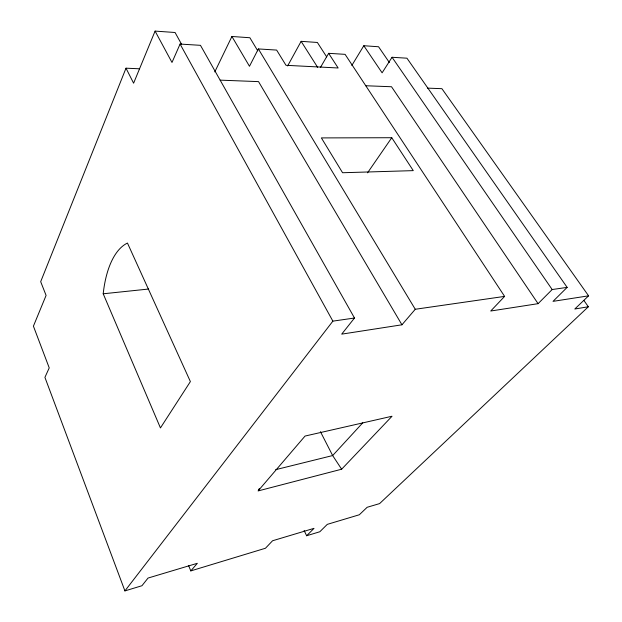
<?xml version="1.0" encoding="UTF-8"?>
<svg xmlns="http://www.w3.org/2000/svg" width="622" height="622" viewBox="0 0 622 622"><rect width="100%" height="100%" fill="white"/><g stroke="black" fill="none" stroke-linecap="round" stroke-linejoin="round"><path stroke-width="0.93" d="M139.483 68.785L126.009 68.187L40.687 281.688L46.09 295.419L33.417 326.153L49.231 367.89L44.916 377.367L124.921 590.9L141.948 585.73L148.036 578.063L197.329 563.299L190.798 570.903L188.583 565.515M181.538 44.209L175.07 32.499L155.088 31.1L133.606 83.192L126.009 68.187M320.571 67.254L328.634 53.321L345.086 54.347L504.613 296.391L415.263 309.266L401.944 324.793L341.696 334.138L354.501 318.021L200.471 45.328L180.077 44.061L171.991 62.449L155.088 31.1M214.784 71.911L231.913 36.48L249.881 37.74L257.749 50.817M328.634 53.321L338.143 67.985L285.996 65.302L276.635 50.079L258.363 48.936L249.476 66.274L231.913 36.48M258.511 490.105L259.39 488.41M287.628 65.963L301.126 41.332L317.375 42.467L326.682 56.897M351.827 65.466L363.808 45.725L378.565 46.759L389.364 62.519M427.501 88.13L441.915 88.682L588.583 295.831L553.005 301.359L567.147 287.38L406.943 58.196L392.047 57.271L382.11 72.821L363.808 45.725M367.548 172.83L391.759 137.719L413.272 170.63L342.574 172.737L321.372 137.913L391.759 137.719M124.921 590.9L332.871 321.139L354.501 318.021M362.758 422.82L332.653 455.553L275.67 469.664M504.613 296.391L490.727 311.016L538.084 303.668L552.173 289.541L567.147 287.38M341.641 469.213L392.039 416.235L305.052 436.053L258.068 490.945L341.641 469.213L332.653 455.553L320.431 431.676M304.127 530.488L306.638 535.752L314.032 528.335L272.568 540.759L265.454 548.246L190.798 570.903M588.583 295.831L574.79 309.01L588.342 306.763L583.871 300.403M588.342 306.763L379.599 503.602L367.159 507.28L359.322 514.767L327.296 524.362L319.825 531.748L306.638 535.752M103.205 293.786A89.591 41.511 82.6 0 1 127.463 243.054L190.386 381.589L160.445 427.928L103.205 293.786L148.635 289.036M220.165 80.145L258.534 81.622L401.944 324.793M365.767 85.75L391.518 86.746L538.084 303.668M392.047 57.271L552.173 289.541M301.126 41.332L317.601 67.277M258.363 48.936L415.263 309.266M180.077 44.061L332.871 321.139"/></g></svg>
